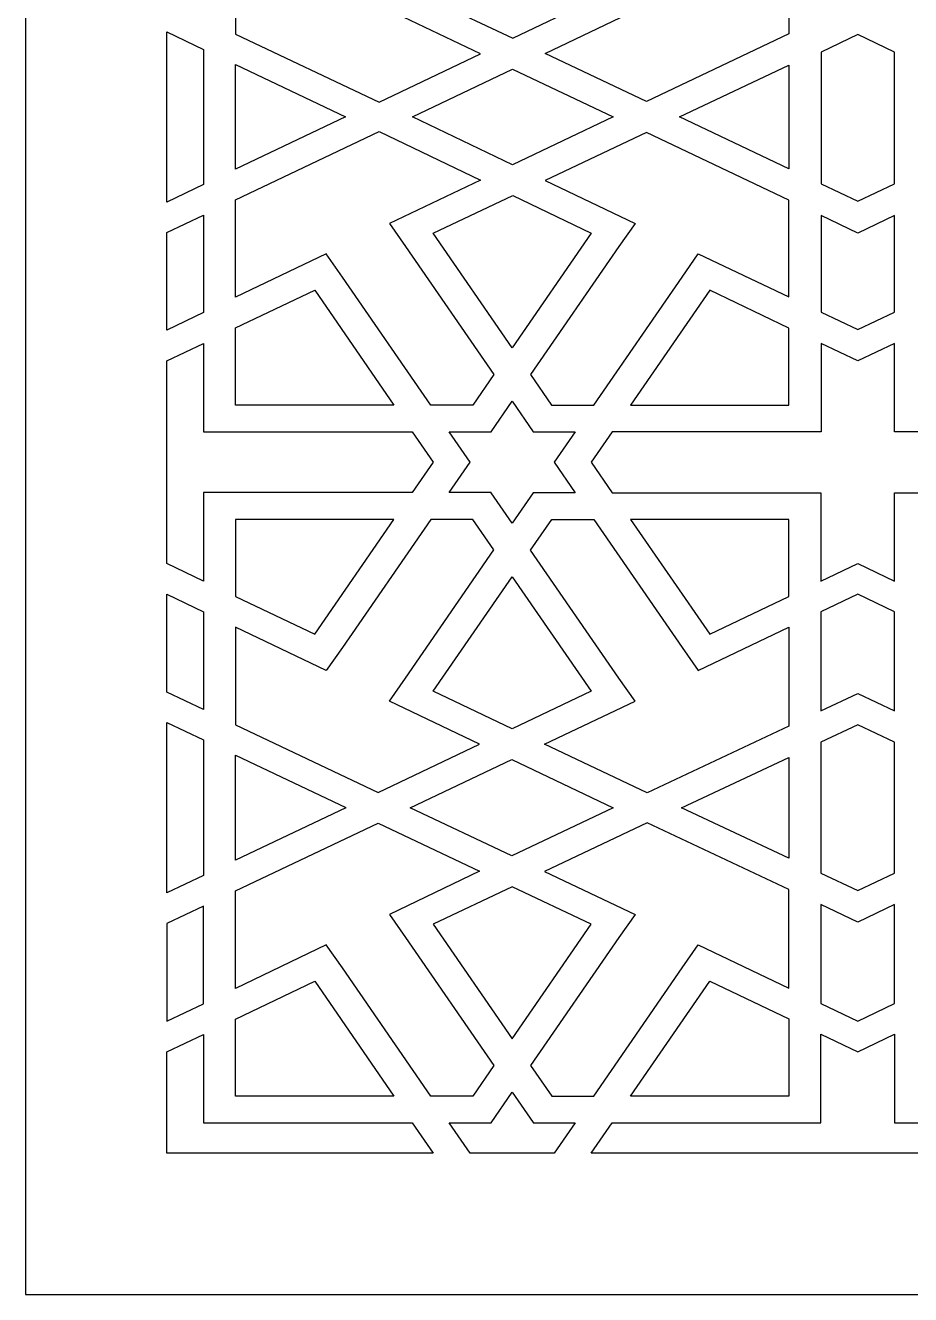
# Model space of a CAD drawing. Header units: millimetres. Extents: x -499 to 501, y -466 to 534.
# Drawn here: x -499 to -123, y -466 to 72 of the extents above; entities that cross this region are included whole.
import ezdxf

# ---------------------------------------------------------------- set-up
doc = ezdxf.new("R2010")
doc.units = ezdxf.units.MM
doc.layers.add('Plan 1', color=7, linetype='Continuous')

msp = doc.modelspace()

# ---------------------------------------------------------------- linework, layer by layer
at = {"layer": 'Plan 1', "color": 17}
for points, knots in [([(-499.33, 533.57), (-499.33, 533.57), (500.67, 533.57), (500.67, 533.57), (500.67, 533.57), (500.67, 533.57), (500.67, -466.43), (500.67, -466.43), (500.67, -466.43), (500.67, -466.43), (-499.33, -466.43), (-499.33, -466.43), (-499.33, -466.43), (-499.33, -466.43), (-499.33, 533.57), (-499.33, 533.57)], [0, 0, 0, 0, 0.2, 0.2, 0.2, 0.2, 0.4, 0.4, 0.4, 0.4, 0.6, 0.6, 0.6, 0.6, 1, 1, 1, 1]), ([(-349.12, 39.83), (-349.12, 39.83), (-410.08, 68.76), (-410.08, 68.76), (-410.08, 68.76), (-410.08, 68.76), (-410.08, 110.12), (-410.08, 110.12), (-410.08, 110.12), (-410.08, 110.12), (-371.56, 91.69), (-371.56, 91.69), (-371.56, 91.69), (-371.56, 91.69), (-364.73, 101.51), (-364.73, 101.51), (-364.73, 101.51), (-364.73, 101.51), (-327.22, 155.88), (-327.22, 155.88), (-327.22, 155.88), (-327.22, 155.88), (-309.36, 155.88), (-309.36, 155.88), (-309.36, 155.88), (-309.36, 155.88), (-300.43, 142.93), (-300.43, 142.93), (-300.43, 142.93), (-300.43, 142.93), (-337.94, 88.52), (-337.94, 88.52), (-337.94, 88.52), (-337.94, 88.52), (-337.94, 88.52), (-337.94, 88.52), (-337.94, 88.52), (-337.94, 88.52), (-344.76, 78.76), (-344.76, 78.76), (-344.76, 78.76), (-344.76, 78.76), (-306.12, 60.39), (-306.12, 60.39), (-306.12, 60.39), (-306.12, 60.39), (-349.12, 39.83), (-349.12, 39.83)], [0, 0, 0, 0, 0.076923, 0.076923, 0.076923, 0.076923, 0.153846, 0.153846, 0.153846, 0.153846, 0.230769, 0.230769, 0.230769, 0.230769, 0.307692, 0.307692, 0.307692, 0.307692, 0.384615, 0.384615, 0.384615, 0.384615, 0.461538, 0.461538, 0.461538, 0.461538, 0.538462, 0.538462, 0.538462, 0.538462, 0.615385, 0.615385, 0.615385, 0.615385, 0.692308, 0.692308, 0.692308, 0.692308, 0.769231, 0.769231, 0.769231, 0.769231, 0.846154, 0.846154, 0.846154, 0.846154, 1, 1, 1, 1]), ([(-175.11, 109.96), (-175.11, 109.96), (-213.63, 91.73), (-213.63, 91.73), (-213.63, 91.73), (-213.63, 91.73), (-220.46, 101.51), (-220.46, 101.51), (-220.46, 101.51), (-220.46, 101.51), (-257.98, 155.88), (-257.98, 155.88), (-257.98, 155.88), (-257.98, 155.88), (-275.86, 155.88), (-275.86, 155.88), (-275.86, 155.88), (-275.86, 155.88), (-284.78, 142.93), (-284.78, 142.93), (-284.78, 142.93), (-284.78, 142.93), (-247.26, 88.54), (-247.26, 88.54), (-247.26, 88.54), (-247.26, 88.54), (-247.25, 88.54), (-247.25, 88.54), (-247.25, 88.54), (-247.25, 88.54), (-240.43, 78.76), (-240.43, 78.76), (-240.43, 78.76), (-240.43, 78.76), (-278.64, 60.48), (-278.64, 60.48), (-278.64, 60.48), (-278.64, 60.48), (-235.63, 40.14), (-235.63, 40.14), (-235.63, 40.14), (-235.63, 40.14), (-175.11, 68.94), (-175.11, 68.94), (-175.11, 68.94), (-175.11, 68.94), (-175.11, 109.96), (-175.11, 109.96)], [0, 0, 0, 0, 0.076923, 0.076923, 0.076923, 0.076923, 0.153846, 0.153846, 0.153846, 0.153846, 0.230769, 0.230769, 0.230769, 0.230769, 0.307692, 0.307692, 0.307692, 0.307692, 0.384615, 0.384615, 0.384615, 0.384615, 0.461538, 0.461538, 0.461538, 0.461538, 0.538462, 0.538462, 0.538462, 0.538462, 0.615385, 0.615385, 0.615385, 0.615385, 0.692308, 0.692308, 0.692308, 0.692308, 0.769231, 0.769231, 0.769231, 0.769231, 0.846154, 0.846154, 0.846154, 0.846154, 1, 1, 1, 1]), ([(-326.14, 82.94), (-326.14, 82.94), (-292.61, 131.6), (-292.61, 131.6), (-292.61, 131.6), (-292.61, 131.6), (-259.04, 82.91), (-259.04, 82.91), (-259.04, 82.91), (-259.04, 82.91), (-292.36, 66.97), (-292.36, 66.97), (-292.36, 66.97), (-292.36, 66.97), (-326.14, 82.94), (-326.14, 82.94)], [0, 0, 0, 0, 0.2, 0.2, 0.2, 0.2, 0.4, 0.4, 0.4, 0.4, 0.6, 0.6, 0.6, 0.6, 1, 1, 1, 1]), ([(-439.33, -2.54), (-439.33, -2.54), (-423.74, 4.87), (-423.74, 4.87), (-423.74, 4.87), (-423.74, 4.87), (-423.74, 33.48), (-423.74, 33.48), (-423.74, 33.48), (-423.74, 33.48), (-423.74, 33.48), (-423.74, 33.48), (-423.74, 33.48), (-423.74, 33.48), (-423.74, 62.28), (-423.74, 62.28), (-423.74, 62.28), (-423.74, 62.28), (-439.33, 69.68), (-439.33, 69.68), (-439.33, 69.68), (-439.33, 69.68), (-439.33, -2.54), (-439.33, -2.54)], [0, 0, 0, 0, 0.142857, 0.142857, 0.142857, 0.142857, 0.285714, 0.285714, 0.285714, 0.285714, 0.428571, 0.428571, 0.428571, 0.428571, 0.571429, 0.571429, 0.571429, 0.571429, 0.714286, 0.714286, 0.714286, 0.714286, 1, 1, 1, 1]), ([(-161.46, 61.15), (-161.46, 61.15), (-145.86, 68.53), (-145.86, 68.53), (-145.86, 68.53), (-145.86, 68.53), (-130.26, 61.15), (-130.26, 61.15), (-130.26, 61.15), (-130.26, 61.15), (-130.26, 33.66), (-130.26, 33.66), (-130.26, 33.66), (-130.26, 33.66), (-130.26, 33.66), (-130.26, 33.66), (-130.26, 33.66), (-130.26, 33.66), (-130.26, 5.15), (-130.26, 5.15), (-130.26, 5.15), (-130.26, 5.15), (-145.86, -2.24), (-145.86, -2.24), (-145.86, -2.24), (-145.86, -2.24), (-161.46, 5.15), (-161.46, 5.15), (-161.46, 5.15), (-161.46, 5.15), (-161.46, 33.66), (-161.46, 33.66), (-161.46, 33.66), (-161.46, 33.66), (-161.46, 33.66), (-161.46, 33.66), (-161.46, 33.66), (-161.46, 33.66), (-161.46, 61.15), (-161.46, 61.15)], [0, 0, 0, 0, 0.090909, 0.090909, 0.090909, 0.090909, 0.181818, 0.181818, 0.181818, 0.181818, 0.272727, 0.272727, 0.272727, 0.272727, 0.363636, 0.363636, 0.363636, 0.363636, 0.454545, 0.454545, 0.454545, 0.454545, 0.545455, 0.545455, 0.545455, 0.545455, 0.636364, 0.636364, 0.636364, 0.636364, 0.727273, 0.727273, 0.727273, 0.727273, 0.818182, 0.818182, 0.818182, 0.818182, 1, 1, 1, 1]), ([(-410.09, 33.66), (-410.09, 33.66), (-410.08, 33.66), (-410.08, 33.66), (-410.08, 33.66), (-410.08, 33.66), (-410.08, 11.36), (-410.08, 11.36), (-410.08, 11.36), (-410.08, 11.36), (-363.32, 33.57), (-363.32, 33.57), (-363.32, 33.57), (-363.32, 33.57), (-410.09, 55.8), (-410.09, 55.8), (-410.09, 55.8), (-410.09, 55.8), (-410.09, 33.66), (-410.09, 33.66)], [0, 0, 0, 0, 0.166667, 0.166667, 0.166667, 0.166667, 0.333333, 0.333333, 0.333333, 0.333333, 0.5, 0.5, 0.5, 0.5, 0.666667, 0.666667, 0.666667, 0.666667, 1, 1, 1, 1]), ([(-334.9, 33.57), (-334.9, 33.57), (-292.43, 13.27), (-292.43, 13.27), (-292.43, 13.27), (-292.43, 13.27), (-249.68, 33.57), (-249.68, 33.57), (-249.68, 33.57), (-249.68, 33.57), (-292.43, 53.89), (-292.43, 53.89), (-292.43, 53.89), (-292.43, 53.89), (-334.9, 33.57), (-334.9, 33.57)], [0, 0, 0, 0, 0.2, 0.2, 0.2, 0.2, 0.4, 0.4, 0.4, 0.4, 0.6, 0.6, 0.6, 0.6, 1, 1, 1, 1]), ([(-221.49, 33.57), (-221.49, 33.57), (-175.12, 11.61), (-175.12, 11.61), (-175.12, 11.61), (-175.12, 11.61), (-175.12, 33.66), (-175.12, 33.66), (-175.12, 33.66), (-175.12, 33.66), (-175.11, 33.66), (-175.11, 33.66), (-175.11, 33.66), (-175.11, 33.66), (-175.11, 55.55), (-175.11, 55.55), (-175.11, 55.55), (-175.11, 55.55), (-221.49, 33.57), (-221.49, 33.57)], [0, 0, 0, 0, 0.166667, 0.166667, 0.166667, 0.166667, 0.333333, 0.333333, 0.333333, 0.333333, 0.5, 0.5, 0.5, 0.5, 0.666667, 0.666667, 0.666667, 0.666667, 1, 1, 1, 1]), ([(-349.12, 27.34), (-349.12, 27.34), (-410.08, -1.61), (-410.08, -1.61), (-410.08, -1.61), (-410.08, -1.61), (-410.08, -42.97), (-410.08, -42.97), (-410.08, -42.97), (-410.08, -42.97), (-371.55, -24.54), (-371.55, -24.54), (-371.55, -24.54), (-371.55, -24.54), (-364.73, -34.37), (-364.73, -34.37), (-364.73, -34.37), (-364.73, -34.37), (-327.22, -88.73), (-327.22, -88.73), (-327.22, -88.73), (-327.22, -88.73), (-309.36, -88.73), (-309.36, -88.73), (-309.36, -88.73), (-309.36, -88.73), (-300.43, -75.79), (-300.43, -75.79), (-300.43, -75.79), (-300.43, -75.79), (-337.93, -21.38), (-337.93, -21.38), (-337.93, -21.38), (-337.93, -21.38), (-337.94, -21.38), (-337.94, -21.38), (-337.94, -21.38), (-337.94, -21.38), (-344.76, -11.6), (-344.76, -11.6), (-344.76, -11.6), (-344.76, -11.6), (-306.11, 6.77), (-306.11, 6.77), (-306.11, 6.77), (-306.11, 6.77), (-349.12, 27.34), (-349.12, 27.34)], [0, 0, 0, 0, 0.076923, 0.076923, 0.076923, 0.076923, 0.153846, 0.153846, 0.153846, 0.153846, 0.230769, 0.230769, 0.230769, 0.230769, 0.307692, 0.307692, 0.307692, 0.307692, 0.384615, 0.384615, 0.384615, 0.384615, 0.461538, 0.461538, 0.461538, 0.461538, 0.538462, 0.538462, 0.538462, 0.538462, 0.615385, 0.615385, 0.615385, 0.615385, 0.692308, 0.692308, 0.692308, 0.692308, 0.769231, 0.769231, 0.769231, 0.769231, 0.846154, 0.846154, 0.846154, 0.846154, 1, 1, 1, 1]), ([(-175.12, -42.8), (-175.12, -42.8), (-213.64, -24.57), (-213.64, -24.57), (-213.64, -24.57), (-213.64, -24.57), (-220.46, -34.37), (-220.46, -34.37), (-220.46, -34.37), (-220.46, -34.37), (-257.97, -88.73), (-257.97, -88.73), (-257.97, -88.73), (-257.97, -88.73), (-275.85, -88.73), (-275.85, -88.73), (-275.85, -88.73), (-275.85, -88.73), (-284.77, -75.79), (-284.77, -75.79), (-284.77, -75.79), (-284.77, -75.79), (-247.26, -21.39), (-247.26, -21.39), (-247.26, -21.39), (-247.26, -21.39), (-247.25, -21.39), (-247.25, -21.39), (-247.25, -21.39), (-247.25, -21.39), (-240.42, -11.6), (-240.42, -11.6), (-240.42, -11.6), (-240.42, -11.6), (-278.63, 6.67), (-278.63, 6.67), (-278.63, 6.67), (-278.63, 6.67), (-235.63, 27), (-235.63, 27), (-235.63, 27), (-235.63, 27), (-175.12, -1.78), (-175.12, -1.78), (-175.12, -1.78), (-175.12, -1.78), (-175.12, -42.8), (-175.12, -42.8)], [0, 0, 0, 0, 0.076923, 0.076923, 0.076923, 0.076923, 0.153846, 0.153846, 0.153846, 0.153846, 0.230769, 0.230769, 0.230769, 0.230769, 0.307692, 0.307692, 0.307692, 0.307692, 0.384615, 0.384615, 0.384615, 0.384615, 0.461538, 0.461538, 0.461538, 0.461538, 0.538462, 0.538462, 0.538462, 0.538462, 0.615385, 0.615385, 0.615385, 0.615385, 0.692308, 0.692308, 0.692308, 0.692308, 0.769231, 0.769231, 0.769231, 0.769231, 0.846154, 0.846154, 0.846154, 0.846154, 1, 1, 1, 1]), ([(-326.14, -15.8), (-326.14, -15.8), (-292.61, -64.45), (-292.61, -64.45), (-292.61, -64.45), (-292.61, -64.45), (-259.03, -15.75), (-259.03, -15.75), (-259.03, -15.75), (-259.03, -15.75), (-292.35, 0.17), (-292.35, 0.17), (-292.35, 0.17), (-292.35, 0.17), (-326.14, -15.8), (-326.14, -15.8)], [0, 0, 0, 0, 0.2, 0.2, 0.2, 0.2, 0.4, 0.4, 0.4, 0.4, 0.6, 0.6, 0.6, 0.6, 1, 1, 1, 1]), ([(-439.33, -56.97), (-439.33, -56.97), (-423.74, -49.5), (-423.74, -49.5), (-423.74, -49.5), (-423.74, -49.5), (-423.74, -8.09), (-423.74, -8.09), (-423.74, -8.09), (-423.74, -8.09), (-439.33, -15.5), (-439.33, -15.5), (-439.33, -15.5), (-439.33, -15.5), (-439.33, -56.97), (-439.33, -56.97)], [0, 0, 0, 0, 0.2, 0.2, 0.2, 0.2, 0.4, 0.4, 0.4, 0.4, 0.6, 0.6, 0.6, 0.6, 1, 1, 1, 1]), ([(-145.86, -15.69), (-145.86, -15.69), (-130.26, -8.29), (-130.26, -8.29), (-130.26, -8.29), (-130.26, -8.29), (-130.26, -49.26), (-130.26, -49.26), (-130.26, -49.26), (-130.26, -49.26), (-145.86, -56.64), (-145.86, -56.64), (-145.86, -56.64), (-145.86, -56.64), (-161.45, -49.26), (-161.45, -49.26), (-161.45, -49.26), (-161.45, -49.26), (-161.46, -8.29), (-161.46, -8.29), (-161.46, -8.29), (-161.46, -8.29), (-145.86, -15.69), (-145.86, -15.69)], [0, 0, 0, 0, 0.142857, 0.142857, 0.142857, 0.142857, 0.285714, 0.285714, 0.285714, 0.285714, 0.428571, 0.428571, 0.428571, 0.428571, 0.571429, 0.571429, 0.571429, 0.571429, 0.714286, 0.714286, 0.714286, 0.714286, 1, 1, 1, 1]), ([(-410.08, -56.02), (-410.08, -56.02), (-410.08, -88.73), (-410.08, -88.73), (-410.08, -88.73), (-410.08, -88.73), (-410.08, -88.73), (-410.08, -88.73), (-410.08, -88.73), (-410.08, -88.73), (-342.89, -88.73), (-342.89, -88.73), (-342.89, -88.73), (-342.89, -88.73), (-376.48, -40.02), (-376.48, -40.02), (-376.48, -40.02), (-376.48, -40.02), (-376.48, -39.98), (-376.48, -39.98), (-376.48, -39.98), (-376.48, -39.98), (-410.08, -56.02), (-410.08, -56.02)], [0, 0, 0, 0, 0.142857, 0.142857, 0.142857, 0.142857, 0.285714, 0.285714, 0.285714, 0.285714, 0.428571, 0.428571, 0.428571, 0.428571, 0.571429, 0.571429, 0.571429, 0.571429, 0.714286, 0.714286, 0.714286, 0.714286, 1, 1, 1, 1]), ([(-175.12, -56.04), (-175.12, -56.04), (-175.12, -88.73), (-175.12, -88.73), (-175.12, -88.73), (-175.12, -88.73), (-242.32, -88.73), (-242.32, -88.73), (-242.32, -88.73), (-242.32, -88.73), (-208.73, -40.02), (-208.73, -40.02), (-208.73, -40.02), (-208.73, -40.02), (-175.12, -56.04), (-175.12, -56.04)], [0, 0, 0, 0, 0.2, 0.2, 0.2, 0.2, 0.4, 0.4, 0.4, 0.4, 0.6, 0.6, 0.6, 0.6, 1, 1, 1, 1]), ([(-439.33, -156.03), (-439.33, -156.03), (-423.76, -163.47), (-423.76, -163.47), (-423.76, -163.47), (-423.76, -163.47), (-423.76, -125.91), (-423.76, -125.91), (-423.76, -125.91), (-423.76, -125.91), (-410.1, -125.91), (-410.1, -125.91), (-410.1, -125.91), (-410.1, -125.91), (-410.1, -125.93), (-410.1, -125.93), (-410.1, -125.93), (-410.1, -125.93), (-335.01, -125.93), (-335.01, -125.93), (-335.01, -125.93), (-335.01, -125.93), (-326.11, -113.01), (-326.11, -113.01), (-326.11, -113.01), (-326.11, -113.01), (-335.05, -100.1), (-335.05, -100.1), (-335.05, -100.1), (-335.05, -100.1), (-410.08, -100.1), (-410.08, -100.1), (-410.08, -100.1), (-410.08, -100.1), (-410.08, -100.1), (-410.08, -100.1), (-410.08, -100.1), (-410.08, -100.1), (-423.74, -100.1), (-423.74, -100.1), (-423.74, -100.1), (-423.74, -100.1), (-423.74, -62.55), (-423.74, -62.55), (-423.74, -62.55), (-423.74, -62.55), (-439.33, -70), (-439.33, -70), (-439.33, -70), (-439.33, -70), (-439.33, -156.03), (-439.33, -156.03)], [0, 0, 0, 0, 0.071429, 0.071429, 0.071429, 0.071429, 0.142857, 0.142857, 0.142857, 0.142857, 0.214286, 0.214286, 0.214286, 0.214286, 0.285714, 0.285714, 0.285714, 0.285714, 0.357143, 0.357143, 0.357143, 0.357143, 0.428571, 0.428571, 0.428571, 0.428571, 0.5, 0.5, 0.5, 0.5, 0.571429, 0.571429, 0.571429, 0.571429, 0.642857, 0.642857, 0.642857, 0.642857, 0.714286, 0.714286, 0.714286, 0.714286, 0.785714, 0.785714, 0.785714, 0.785714, 0.857143, 0.857143, 0.857143, 0.857143, 1, 1, 1, 1]), ([(-145.86, -70.03), (-145.86, -70.03), (-130.26, -62.58), (-130.26, -62.58), (-130.26, -62.58), (-130.26, -62.58), (-130.26, -100.1), (-130.26, -100.1), (-130.26, -100.1), (-130.26, -100.1), (-116.6, -100.1), (-116.6, -100.1), (-116.6, -100.1), (-116.6, -100.1), (-116.6, -100.1), (-116.6, -100.1), (-116.6, -100.1), (-116.6, -100.1), (-41.56, -100.1), (-41.56, -100.1), (-41.56, -100.1), (-41.56, -100.1), (-32.64, -113.01), (-32.64, -113.01), (-32.64, -113.01), (-32.64, -113.01), (-41.56, -125.97), (-41.56, -125.97), (-41.56, -125.97), (-41.56, -125.97), (-116.54, -125.97), (-116.54, -125.97), (-116.54, -125.97), (-116.54, -125.97), (-116.54, -125.97), (-116.54, -125.97), (-116.54, -125.97), (-116.54, -125.97), (-130.2, -125.97), (-130.2, -125.97), (-130.2, -125.97), (-130.2, -125.97), (-130.2, -163.51), (-130.2, -163.51), (-130.2, -163.51), (-130.2, -163.51), (-145.86, -156.03), (-145.86, -156.03), (-145.86, -156.03), (-145.86, -156.03), (-161.51, -163.51), (-161.51, -163.51), (-161.51, -163.51), (-161.51, -163.51), (-161.51, -125.97), (-161.51, -125.97), (-161.51, -125.97), (-161.51, -125.97), (-175.17, -125.97), (-175.17, -125.97), (-175.17, -125.97), (-175.17, -125.97), (-175.17, -125.97), (-175.17, -125.97), (-175.17, -125.97), (-175.17, -125.97), (-250.15, -125.97), (-250.15, -125.97), (-250.15, -125.97), (-250.15, -125.97), (-259.08, -113.01), (-259.08, -113.01), (-259.08, -113.01), (-259.08, -113.01), (-250.16, -100.1), (-250.16, -100.1), (-250.16, -100.1), (-250.16, -100.1), (-175.12, -100.1), (-175.12, -100.1), (-175.12, -100.1), (-175.12, -100.1), (-175.12, -100.1), (-175.12, -100.1), (-175.12, -100.1), (-175.12, -100.1), (-161.45, -100.1), (-161.45, -100.1), (-161.45, -100.1), (-161.45, -100.1), (-161.45, -62.58), (-161.45, -62.58), (-161.45, -62.58), (-161.45, -62.58), (-145.86, -70.03), (-145.86, -70.03)], [0, 0, 0, 0, 0.04, 0.04, 0.04, 0.04, 0.08, 0.08, 0.08, 0.08, 0.12, 0.12, 0.12, 0.12, 0.16, 0.16, 0.16, 0.16, 0.2, 0.2, 0.2, 0.2, 0.24, 0.24, 0.24, 0.24, 0.28, 0.28, 0.28, 0.28, 0.32, 0.32, 0.32, 0.32, 0.36, 0.36, 0.36, 0.36, 0.4, 0.4, 0.4, 0.4, 0.44, 0.44, 0.44, 0.44, 0.48, 0.48, 0.48, 0.48, 0.52, 0.52, 0.52, 0.52, 0.56, 0.56, 0.56, 0.56, 0.6, 0.6, 0.6, 0.6, 0.64, 0.64, 0.64, 0.64, 0.68, 0.68, 0.68, 0.68, 0.72, 0.72, 0.72, 0.72, 0.76, 0.76, 0.76, 0.76, 0.8, 0.8, 0.8, 0.8, 0.84, 0.84, 0.84, 0.84, 0.88, 0.88, 0.88, 0.88, 0.92, 0.92, 0.92, 0.92, 1, 1, 1, 1]), ([(-265.8, -100.1), (-265.8, -100.1), (-283.67, -100.1), (-283.67, -100.1), (-283.67, -100.1), (-283.67, -100.1), (-292.59, -87.14), (-292.59, -87.14), (-292.59, -87.14), (-292.59, -87.14), (-301.53, -100.1), (-301.53, -100.1), (-301.53, -100.1), (-301.53, -100.1), (-301.53, -100.1), (-301.53, -100.1), (-301.53, -100.1), (-301.53, -100.1), (-319.38, -100.1), (-319.38, -100.1), (-319.38, -100.1), (-319.38, -100.1), (-310.46, -113.01), (-310.46, -113.01), (-310.46, -113.01), (-310.46, -113.01), (-310.46, -113.01), (-310.46, -113.01), (-310.46, -113.01), (-310.46, -113.01), (-310.46, -113.01), (-310.46, -113.01), (-310.46, -113.01), (-310.46, -113.01), (-319.37, -125.93), (-319.37, -125.93), (-319.37, -125.93), (-319.37, -125.93), (-301.55, -125.93), (-301.55, -125.93), (-301.55, -125.93), (-301.55, -125.93), (-301.55, -125.97), (-301.55, -125.97), (-301.55, -125.97), (-301.55, -125.97), (-301.52, -125.97), (-301.52, -125.97), (-301.52, -125.97), (-301.52, -125.97), (-292.59, -138.93), (-292.59, -138.93), (-292.59, -138.93), (-292.59, -138.93), (-283.72, -126.06), (-283.72, -126.06), (-283.72, -126.06), (-283.72, -126.06), (-283.72, -125.97), (-283.72, -125.97), (-283.72, -125.97), (-283.72, -125.97), (-265.82, -125.97), (-265.82, -125.97), (-265.82, -125.97), (-265.82, -125.97), (-274.73, -113.01), (-274.73, -113.01), (-274.73, -113.01), (-274.73, -113.01), (-274.73, -113.01), (-274.73, -113.01), (-274.73, -113.01), (-274.73, -113.01), (-265.8, -100.1), (-265.8, -100.1)], [0, 0, 0, 0, 0.05, 0.05, 0.05, 0.05, 0.1, 0.1, 0.1, 0.1, 0.15, 0.15, 0.15, 0.15, 0.2, 0.2, 0.2, 0.2, 0.25, 0.25, 0.25, 0.25, 0.3, 0.3, 0.3, 0.3, 0.35, 0.35, 0.35, 0.35, 0.4, 0.4, 0.4, 0.4, 0.45, 0.45, 0.45, 0.45, 0.5, 0.5, 0.5, 0.5, 0.55, 0.55, 0.55, 0.55, 0.6, 0.6, 0.6, 0.6, 0.65, 0.65, 0.65, 0.65, 0.7, 0.7, 0.7, 0.7, 0.75, 0.75, 0.75, 0.75, 0.8, 0.8, 0.8, 0.8, 0.85, 0.85, 0.85, 0.85, 0.9, 0.9, 0.9, 0.9, 1, 1, 1, 1]), ([(-349.58, -253.18), (-349.58, -253.18), (-410.1, -224.46), (-410.1, -224.46), (-410.1, -224.46), (-410.1, -224.46), (-410.1, -183.04), (-410.1, -183.04), (-410.1, -183.04), (-410.1, -183.04), (-371.55, -201.48), (-371.55, -201.48), (-371.55, -201.48), (-371.55, -201.48), (-364.73, -191.71), (-364.73, -191.71), (-364.73, -191.71), (-364.73, -191.71), (-327.2, -137.31), (-327.2, -137.31), (-327.2, -137.31), (-327.2, -137.31), (-309.35, -137.31), (-309.35, -137.31), (-309.35, -137.31), (-309.35, -137.31), (-300.42, -150.24), (-300.42, -150.24), (-300.42, -150.24), (-300.42, -150.24), (-337.93, -204.66), (-337.93, -204.66), (-337.93, -204.66), (-337.93, -204.66), (-337.94, -204.66), (-337.94, -204.66), (-337.94, -204.66), (-337.94, -204.66), (-344.76, -214.44), (-344.76, -214.44), (-344.76, -214.44), (-344.76, -214.44), (-306.42, -232.73), (-306.42, -232.73), (-306.42, -232.73), (-306.42, -232.73), (-349.58, -253.18), (-349.58, -253.18)], [0, 0, 0, 0, 0.076923, 0.076923, 0.076923, 0.076923, 0.153846, 0.153846, 0.153846, 0.153846, 0.230769, 0.230769, 0.230769, 0.230769, 0.307692, 0.307692, 0.307692, 0.307692, 0.384615, 0.384615, 0.384615, 0.384615, 0.461538, 0.461538, 0.461538, 0.461538, 0.538462, 0.538462, 0.538462, 0.538462, 0.615385, 0.615385, 0.615385, 0.615385, 0.692308, 0.692308, 0.692308, 0.692308, 0.769231, 0.769231, 0.769231, 0.769231, 0.846154, 0.846154, 0.846154, 0.846154, 1, 1, 1, 1]), ([(-410.1, -170.01), (-410.1, -170.01), (-410.1, -137.31), (-410.1, -137.31), (-410.1, -137.31), (-410.1, -137.31), (-342.84, -137.31), (-342.84, -137.31), (-342.84, -137.31), (-342.84, -137.31), (-376.46, -186.05), (-376.46, -186.05), (-376.46, -186.05), (-376.46, -186.05), (-410.1, -170.01), (-410.1, -170.01)], [0, 0, 0, 0, 0.2, 0.2, 0.2, 0.2, 0.4, 0.4, 0.4, 0.4, 0.6, 0.6, 0.6, 0.6, 1, 1, 1, 1]), ([(-235.3, -253.36), (-235.3, -253.36), (-175.17, -225.02), (-175.17, -225.02), (-175.17, -225.02), (-175.17, -225.02), (-175.17, -183.08), (-175.17, -183.08), (-175.17, -183.08), (-175.17, -183.08), (-213.64, -201.45), (-213.64, -201.45), (-213.64, -201.45), (-213.64, -201.45), (-220.46, -191.71), (-220.46, -191.71), (-220.46, -191.71), (-220.46, -191.71), (-257.99, -137.31), (-257.99, -137.31), (-257.99, -137.31), (-257.99, -137.31), (-275.82, -137.31), (-275.82, -137.31), (-275.82, -137.31), (-275.82, -137.31), (-284.76, -150.28), (-284.76, -150.28), (-284.76, -150.28), (-284.76, -150.28), (-247.26, -204.66), (-247.26, -204.66), (-247.26, -204.66), (-247.26, -204.66), (-247.25, -204.66), (-247.25, -204.66), (-247.25, -204.66), (-247.25, -204.66), (-240.42, -214.44), (-240.42, -214.44), (-240.42, -214.44), (-240.42, -214.44), (-278.9, -232.68), (-278.9, -232.68), (-278.9, -232.68), (-278.9, -232.68), (-235.3, -253.36), (-235.3, -253.36)], [0, 0, 0, 0, 0.076923, 0.076923, 0.076923, 0.076923, 0.153846, 0.153846, 0.153846, 0.153846, 0.230769, 0.230769, 0.230769, 0.230769, 0.307692, 0.307692, 0.307692, 0.307692, 0.384615, 0.384615, 0.384615, 0.384615, 0.461538, 0.461538, 0.461538, 0.461538, 0.538462, 0.538462, 0.538462, 0.538462, 0.615385, 0.615385, 0.615385, 0.615385, 0.692308, 0.692308, 0.692308, 0.692308, 0.769231, 0.769231, 0.769231, 0.769231, 0.846154, 0.846154, 0.846154, 0.846154, 1, 1, 1, 1]), ([(-175.17, -170.03), (-175.17, -170.03), (-208.71, -186.08), (-208.71, -186.08), (-208.71, -186.08), (-208.71, -186.08), (-208.71, -186.05), (-208.71, -186.05), (-208.71, -186.05), (-208.71, -186.05), (-242.32, -137.31), (-242.32, -137.31), (-242.32, -137.31), (-242.32, -137.31), (-175.17, -137.31), (-175.17, -137.31), (-175.17, -137.31), (-175.17, -137.31), (-175.17, -170.03), (-175.17, -170.03)], [0, 0, 0, 0, 0.166667, 0.166667, 0.166667, 0.166667, 0.333333, 0.333333, 0.333333, 0.333333, 0.5, 0.5, 0.5, 0.5, 0.666667, 0.666667, 0.666667, 0.666667, 1, 1, 1, 1]), ([(-292.61, -226.17), (-292.61, -226.17), (-259.05, -210.26), (-259.05, -210.26), (-259.05, -210.26), (-259.05, -210.26), (-292.58, -161.61), (-292.58, -161.61), (-292.58, -161.61), (-292.58, -161.61), (-326.13, -210.27), (-326.13, -210.27), (-326.13, -210.27), (-326.13, -210.27), (-292.61, -226.17), (-292.61, -226.17)], [0, 0, 0, 0, 0.2, 0.2, 0.2, 0.2, 0.4, 0.4, 0.4, 0.4, 0.6, 0.6, 0.6, 0.6, 1, 1, 1, 1]), ([(-439.33, -210.59), (-439.33, -210.59), (-423.76, -217.98), (-423.76, -217.98), (-423.76, -217.98), (-423.76, -217.98), (-423.76, -176.51), (-423.76, -176.51), (-423.76, -176.51), (-423.76, -176.51), (-439.33, -169.06), (-439.33, -169.06), (-439.33, -169.06), (-439.33, -169.06), (-439.33, -210.59), (-439.33, -210.59)], [0, 0, 0, 0, 0.2, 0.2, 0.2, 0.2, 0.4, 0.4, 0.4, 0.4, 0.6, 0.6, 0.6, 0.6, 1, 1, 1, 1]), ([(-145.86, -169.09), (-145.86, -169.09), (-130.2, -176.56), (-130.2, -176.56), (-130.2, -176.56), (-130.2, -176.56), (-130.21, -218.58), (-130.21, -218.58), (-130.21, -218.58), (-130.21, -218.58), (-145.86, -211.2), (-145.86, -211.2), (-145.86, -211.2), (-145.86, -211.2), (-161.51, -218.58), (-161.51, -218.58), (-161.51, -218.58), (-161.51, -218.58), (-161.51, -176.56), (-161.51, -176.56), (-161.51, -176.56), (-161.51, -176.56), (-145.86, -169.09), (-145.86, -169.09)], [0, 0, 0, 0, 0.142857, 0.142857, 0.142857, 0.142857, 0.285714, 0.285714, 0.285714, 0.285714, 0.428571, 0.428571, 0.428571, 0.428571, 0.571429, 0.571429, 0.571429, 0.571429, 0.714286, 0.714286, 0.714286, 0.714286, 1, 1, 1, 1]), ([(-423.76, -259.72), (-423.76, -259.72), (-423.76, -230.94), (-423.76, -230.94), (-423.76, -230.94), (-423.76, -230.94), (-439.33, -223.55), (-439.33, -223.55), (-439.33, -223.55), (-439.33, -223.55), (-439.33, -295.89), (-439.33, -295.89), (-439.33, -295.89), (-439.33, -295.89), (-423.76, -288.5), (-423.76, -288.5), (-423.76, -288.5), (-423.76, -288.5), (-423.76, -259.72), (-423.76, -259.72)], [0, 0, 0, 0, 0.166667, 0.166667, 0.166667, 0.166667, 0.333333, 0.333333, 0.333333, 0.333333, 0.5, 0.5, 0.5, 0.5, 0.666667, 0.666667, 0.666667, 0.666667, 1, 1, 1, 1]), ([(-145.86, -224.55), (-145.86, -224.55), (-130.21, -231.92), (-130.21, -231.92), (-130.21, -231.92), (-130.21, -231.92), (-130.21, -259.72), (-130.21, -259.72), (-130.21, -259.72), (-130.21, -259.72), (-130.21, -287.53), (-130.21, -287.53), (-130.21, -287.53), (-130.21, -287.53), (-145.86, -294.88), (-145.86, -294.88), (-145.86, -294.88), (-145.86, -294.88), (-161.51, -287.53), (-161.51, -287.53), (-161.51, -287.53), (-161.51, -287.53), (-161.51, -259.72), (-161.51, -259.72), (-161.51, -259.72), (-161.51, -259.72), (-161.51, -231.92), (-161.51, -231.92), (-161.51, -231.92), (-161.51, -231.92), (-145.86, -224.55), (-145.86, -224.55)], [0, 0, 0, 0, 0.111111, 0.111111, 0.111111, 0.111111, 0.222222, 0.222222, 0.222222, 0.222222, 0.333333, 0.333333, 0.333333, 0.333333, 0.444444, 0.444444, 0.444444, 0.444444, 0.555556, 0.555556, 0.555556, 0.555556, 0.666667, 0.666667, 0.666667, 0.666667, 0.777778, 0.777778, 0.777778, 0.777778, 1, 1, 1, 1]), ([(-363.35, -259.72), (-363.35, -259.72), (-363.26, -259.67), (-363.26, -259.67), (-363.26, -259.67), (-363.26, -259.67), (-410.1, -237.42), (-410.1, -237.42), (-410.1, -237.42), (-410.1, -237.42), (-410.1, -259.72), (-410.1, -259.72), (-410.1, -259.72), (-410.1, -259.72), (-410.1, -282.01), (-410.1, -282.01), (-410.1, -282.01), (-410.1, -282.01), (-363.26, -259.75), (-363.26, -259.75), (-363.26, -259.75), (-363.26, -259.75), (-363.35, -259.72), (-363.35, -259.72)], [0, 0, 0, 0, 0.142857, 0.142857, 0.142857, 0.142857, 0.285714, 0.285714, 0.285714, 0.285714, 0.428571, 0.428571, 0.428571, 0.428571, 0.571429, 0.571429, 0.571429, 0.571429, 0.714286, 0.714286, 0.714286, 0.714286, 1, 1, 1, 1]), ([(-249.77, -259.72), (-249.77, -259.72), (-292.74, -239.23), (-292.74, -239.23), (-292.74, -239.23), (-292.74, -239.23), (-335.89, -259.69), (-335.89, -259.69), (-335.89, -259.69), (-335.89, -259.69), (-335.82, -259.72), (-335.82, -259.72), (-335.82, -259.72), (-335.82, -259.72), (-335.89, -259.75), (-335.89, -259.75), (-335.89, -259.75), (-335.89, -259.75), (-292.74, -280.19), (-292.74, -280.19), (-292.74, -280.19), (-292.74, -280.19), (-249.77, -259.72), (-249.77, -259.72)], [0, 0, 0, 0, 0.142857, 0.142857, 0.142857, 0.142857, 0.285714, 0.285714, 0.285714, 0.285714, 0.428571, 0.428571, 0.428571, 0.428571, 0.571429, 0.571429, 0.571429, 0.571429, 0.714286, 0.714286, 0.714286, 0.714286, 1, 1, 1, 1]), ([(-175.17, -259.72), (-175.17, -259.72), (-175.17, -238.32), (-175.17, -238.32), (-175.17, -238.32), (-175.17, -238.32), (-220.72, -259.72), (-220.72, -259.72), (-220.72, -259.72), (-220.72, -259.72), (-175.17, -281.11), (-175.17, -281.11), (-175.17, -281.11), (-175.17, -281.11), (-175.17, -259.72), (-175.17, -259.72)], [0, 0, 0, 0, 0.2, 0.2, 0.2, 0.2, 0.4, 0.4, 0.4, 0.4, 0.6, 0.6, 0.6, 0.6, 1, 1, 1, 1]), ([(-349.58, -266.24), (-349.58, -266.24), (-410.1, -294.96), (-410.1, -294.96), (-410.1, -294.96), (-410.1, -294.96), (-410.1, -336.39), (-410.1, -336.39), (-410.1, -336.39), (-410.1, -336.39), (-371.55, -317.94), (-371.55, -317.94), (-371.55, -317.94), (-371.55, -317.94), (-364.73, -327.73), (-364.73, -327.73), (-364.73, -327.73), (-364.73, -327.73), (-327.2, -382.13), (-327.2, -382.13), (-327.2, -382.13), (-327.2, -382.13), (-309.35, -382.13), (-309.35, -382.13), (-309.35, -382.13), (-309.35, -382.13), (-300.42, -369.19), (-300.42, -369.19), (-300.42, -369.19), (-300.42, -369.19), (-337.93, -314.76), (-337.93, -314.76), (-337.93, -314.76), (-337.93, -314.76), (-337.94, -314.76), (-337.94, -314.76), (-337.94, -314.76), (-337.94, -314.76), (-344.76, -304.98), (-344.76, -304.98), (-344.76, -304.98), (-344.76, -304.98), (-306.42, -286.7), (-306.42, -286.7), (-306.42, -286.7), (-306.42, -286.7), (-349.58, -266.24), (-349.58, -266.24)], [0, 0, 0, 0, 0.076923, 0.076923, 0.076923, 0.076923, 0.153846, 0.153846, 0.153846, 0.153846, 0.230769, 0.230769, 0.230769, 0.230769, 0.307692, 0.307692, 0.307692, 0.307692, 0.384615, 0.384615, 0.384615, 0.384615, 0.461538, 0.461538, 0.461538, 0.461538, 0.538462, 0.538462, 0.538462, 0.538462, 0.615385, 0.615385, 0.615385, 0.615385, 0.692308, 0.692308, 0.692308, 0.692308, 0.769231, 0.769231, 0.769231, 0.769231, 0.846154, 0.846154, 0.846154, 0.846154, 1, 1, 1, 1]), ([(-235.3, -266.06), (-235.3, -266.06), (-175.17, -294.41), (-175.17, -294.41), (-175.17, -294.41), (-175.17, -294.41), (-175.17, -336.34), (-175.17, -336.34), (-175.17, -336.34), (-175.17, -336.34), (-213.64, -317.97), (-213.64, -317.97), (-213.64, -317.97), (-213.64, -317.97), (-220.46, -327.73), (-220.46, -327.73), (-220.46, -327.73), (-220.46, -327.73), (-257.99, -382.13), (-257.99, -382.13), (-257.99, -382.13), (-257.99, -382.13), (-275.82, -382.13), (-275.82, -382.13), (-275.82, -382.13), (-275.82, -382.13), (-284.76, -369.16), (-284.76, -369.16), (-284.76, -369.16), (-284.76, -369.16), (-247.26, -314.76), (-247.26, -314.76), (-247.26, -314.76), (-247.26, -314.76), (-247.25, -314.76), (-247.25, -314.76), (-247.25, -314.76), (-247.25, -314.76), (-240.42, -304.98), (-240.42, -304.98), (-240.42, -304.98), (-240.42, -304.98), (-278.9, -286.75), (-278.9, -286.75), (-278.9, -286.75), (-278.9, -286.75), (-235.3, -266.06), (-235.3, -266.06)], [0, 0, 0, 0, 0.076923, 0.076923, 0.076923, 0.076923, 0.153846, 0.153846, 0.153846, 0.153846, 0.230769, 0.230769, 0.230769, 0.230769, 0.307692, 0.307692, 0.307692, 0.307692, 0.384615, 0.384615, 0.384615, 0.384615, 0.461538, 0.461538, 0.461538, 0.461538, 0.538462, 0.538462, 0.538462, 0.538462, 0.615385, 0.615385, 0.615385, 0.615385, 0.692308, 0.692308, 0.692308, 0.692308, 0.769231, 0.769231, 0.769231, 0.769231, 0.846154, 0.846154, 0.846154, 0.846154, 1, 1, 1, 1]), ([(-292.61, -293.26), (-292.61, -293.26), (-259.05, -309.17), (-259.05, -309.17), (-259.05, -309.17), (-259.05, -309.17), (-292.58, -357.82), (-292.58, -357.82), (-292.58, -357.82), (-292.58, -357.82), (-326.13, -309.17), (-326.13, -309.17), (-326.13, -309.17), (-326.13, -309.17), (-292.61, -293.26), (-292.61, -293.26)], [0, 0, 0, 0, 0.2, 0.2, 0.2, 0.2, 0.4, 0.4, 0.4, 0.4, 0.6, 0.6, 0.6, 0.6, 1, 1, 1, 1]), ([(-439.33, -308.85), (-439.33, -308.85), (-423.76, -301.46), (-423.76, -301.46), (-423.76, -301.46), (-423.76, -301.46), (-423.76, -342.93), (-423.76, -342.93), (-423.76, -342.93), (-423.76, -342.93), (-439.33, -350.37), (-439.33, -350.37), (-439.33, -350.37), (-439.33, -350.37), (-439.33, -308.85), (-439.33, -308.85)], [0, 0, 0, 0, 0.2, 0.2, 0.2, 0.2, 0.4, 0.4, 0.4, 0.4, 0.6, 0.6, 0.6, 0.6, 1, 1, 1, 1]), ([(-145.86, -308.24), (-145.86, -308.24), (-130.21, -300.84), (-130.21, -300.84), (-130.21, -300.84), (-130.21, -300.84), (-130.2, -342.87), (-130.2, -342.87), (-130.2, -342.87), (-130.2, -342.87), (-145.86, -350.35), (-145.86, -350.35), (-145.86, -350.35), (-145.86, -350.35), (-161.51, -342.87), (-161.51, -342.87), (-161.51, -342.87), (-161.51, -342.87), (-161.51, -300.84), (-161.51, -300.84), (-161.51, -300.84), (-161.51, -300.84), (-145.86, -308.24), (-145.86, -308.24)], [0, 0, 0, 0, 0.142857, 0.142857, 0.142857, 0.142857, 0.285714, 0.285714, 0.285714, 0.285714, 0.428571, 0.428571, 0.428571, 0.428571, 0.571429, 0.571429, 0.571429, 0.571429, 0.714286, 0.714286, 0.714286, 0.714286, 1, 1, 1, 1]), ([(-410.1, -349.42), (-410.1, -349.42), (-410.1, -382.13), (-410.1, -382.13), (-410.1, -382.13), (-410.1, -382.13), (-342.84, -382.13), (-342.84, -382.13), (-342.84, -382.13), (-342.84, -382.13), (-376.46, -333.39), (-376.46, -333.39), (-376.46, -333.39), (-376.46, -333.39), (-410.1, -349.42), (-410.1, -349.42)], [0, 0, 0, 0, 0.2, 0.2, 0.2, 0.2, 0.4, 0.4, 0.4, 0.4, 0.6, 0.6, 0.6, 0.6, 1, 1, 1, 1]), ([(-175.17, -349.39), (-175.17, -349.39), (-208.71, -333.34), (-208.71, -333.34), (-208.71, -333.34), (-208.71, -333.34), (-208.71, -333.39), (-208.71, -333.39), (-208.71, -333.39), (-208.71, -333.39), (-242.32, -382.13), (-242.32, -382.13), (-242.32, -382.13), (-242.32, -382.13), (-175.17, -382.13), (-175.17, -382.13), (-175.17, -382.13), (-175.17, -382.13), (-175.17, -349.39), (-175.17, -349.39)], [0, 0, 0, 0, 0.166667, 0.166667, 0.166667, 0.166667, 0.333333, 0.333333, 0.333333, 0.333333, 0.5, 0.5, 0.5, 0.5, 0.666667, 0.666667, 0.666667, 0.666667, 1, 1, 1, 1]), ([(-326.11, -406.43), (-326.11, -406.43), (-335.01, -393.5), (-335.01, -393.5), (-335.01, -393.5), (-335.01, -393.5), (-410.1, -393.5), (-410.1, -393.5), (-410.1, -393.5), (-410.1, -393.5), (-410.1, -393.51), (-410.1, -393.51), (-410.1, -393.51), (-410.1, -393.51), (-423.76, -393.51), (-423.76, -393.51), (-423.76, -393.51), (-423.76, -393.51), (-423.76, -355.96), (-423.76, -355.96), (-423.76, -355.96), (-423.76, -355.96), (-439.33, -363.4), (-439.33, -363.4), (-439.33, -363.4), (-439.33, -363.4), (-439.33, -406.43), (-439.33, -406.43), (-439.33, -406.43), (-439.33, -406.43), (-326.11, -406.43), (-326.11, -406.43)], [0, 0, 0, 0, 0.111111, 0.111111, 0.111111, 0.111111, 0.222222, 0.222222, 0.222222, 0.222222, 0.333333, 0.333333, 0.333333, 0.333333, 0.444444, 0.444444, 0.444444, 0.444444, 0.555556, 0.555556, 0.555556, 0.555556, 0.666667, 0.666667, 0.666667, 0.666667, 0.777778, 0.777778, 0.777778, 0.777778, 1, 1, 1, 1]), ([(-32.64, -406.43), (-32.64, -406.43), (-41.56, -393.47), (-41.56, -393.47), (-41.56, -393.47), (-41.56, -393.47), (-116.54, -393.47), (-116.54, -393.47), (-116.54, -393.47), (-116.54, -393.47), (-116.54, -393.45), (-116.54, -393.45), (-116.54, -393.45), (-116.54, -393.45), (-130.2, -393.45), (-130.2, -393.45), (-130.2, -393.45), (-130.2, -393.45), (-130.2, -355.91), (-130.2, -355.91), (-130.2, -355.91), (-130.2, -355.91), (-145.86, -363.4), (-145.86, -363.4), (-145.86, -363.4), (-145.86, -363.4), (-161.51, -355.91), (-161.51, -355.91), (-161.51, -355.91), (-161.51, -355.91), (-161.51, -393.45), (-161.51, -393.45), (-161.51, -393.45), (-161.51, -393.45), (-175.17, -393.45), (-175.17, -393.45), (-175.17, -393.45), (-175.17, -393.45), (-175.17, -393.47), (-175.17, -393.47), (-175.17, -393.47), (-175.17, -393.47), (-250.15, -393.47), (-250.15, -393.47), (-250.15, -393.47), (-250.15, -393.47), (-259.08, -406.43), (-259.08, -406.43), (-259.08, -406.43), (-259.08, -406.43), (-32.64, -406.43), (-32.64, -406.43)], [0, 0, 0, 0, 0.071429, 0.071429, 0.071429, 0.071429, 0.142857, 0.142857, 0.142857, 0.142857, 0.214286, 0.214286, 0.214286, 0.214286, 0.285714, 0.285714, 0.285714, 0.285714, 0.357143, 0.357143, 0.357143, 0.357143, 0.428571, 0.428571, 0.428571, 0.428571, 0.5, 0.5, 0.5, 0.5, 0.571429, 0.571429, 0.571429, 0.571429, 0.642857, 0.642857, 0.642857, 0.642857, 0.714286, 0.714286, 0.714286, 0.714286, 0.785714, 0.785714, 0.785714, 0.785714, 0.857143, 0.857143, 0.857143, 0.857143, 1, 1, 1, 1]), ([(-274.73, -406.43), (-274.73, -406.43), (-265.82, -393.47), (-265.82, -393.47), (-265.82, -393.47), (-265.82, -393.47), (-283.72, -393.47), (-283.72, -393.47), (-283.72, -393.47), (-283.72, -393.47), (-283.72, -393.36), (-283.72, -393.36), (-283.72, -393.36), (-283.72, -393.36), (-292.59, -380.5), (-292.59, -380.5), (-292.59, -380.5), (-292.59, -380.5), (-301.52, -393.47), (-301.52, -393.47), (-301.52, -393.47), (-301.52, -393.47), (-301.55, -393.47), (-301.55, -393.47), (-301.55, -393.47), (-301.55, -393.47), (-301.55, -393.5), (-301.55, -393.5), (-301.55, -393.5), (-301.55, -393.5), (-319.37, -393.5), (-319.37, -393.5), (-319.37, -393.5), (-319.37, -393.5), (-310.46, -406.43), (-310.46, -406.43), (-310.46, -406.43), (-310.46, -406.43), (-274.73, -406.43), (-274.73, -406.43)], [0, 0, 0, 0, 0.090909, 0.090909, 0.090909, 0.090909, 0.181818, 0.181818, 0.181818, 0.181818, 0.272727, 0.272727, 0.272727, 0.272727, 0.363636, 0.363636, 0.363636, 0.363636, 0.454545, 0.454545, 0.454545, 0.454545, 0.545455, 0.545455, 0.545455, 0.545455, 0.636364, 0.636364, 0.636364, 0.636364, 0.727273, 0.727273, 0.727273, 0.727273, 0.818182, 0.818182, 0.818182, 0.818182, 1, 1, 1, 1])]:
    msp.add_open_spline(points, degree=3, knots=knots, dxfattribs=at)

doc.saveas('drawing.dxf')
